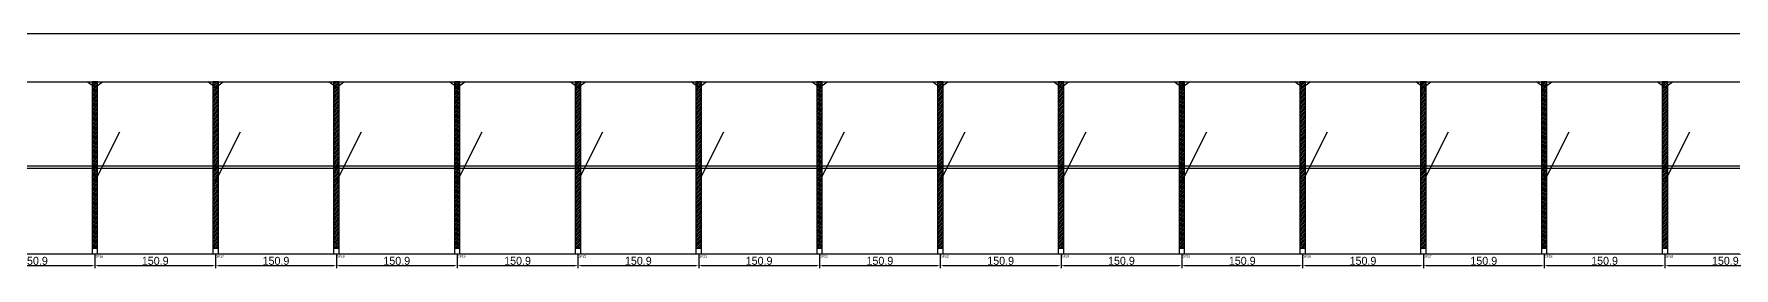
# Model space of a CAD drawing. Header units: metres. Extents: x -30 to 8845, y -25 to 308.
# Drawn here: x 2218 to 4343, y -25 to 268 of the extents above; entities that cross this region are included whole.
import ezdxf

# ---------------------------------------------------------------- set-up
doc = ezdxf.new("R2010")
doc.units = ezdxf.units.M
for name, color, linetype in [('BARRA_ANCORAGEM', 1, 'Continuous'), ('COTA', 241, 'Continuous'), ('GARFOS OK', 3, 'Continuous'), ('NOME DA VIGA', 6, 'Continuous'), ('SARR_7x7', 40, 'Continuous'), ('TIRAS REESCORAMENTO', 252, 'Continuous'), ('VIGAS', 3, 'Continuous')]:
    doc.layers.add(name, color=color, linetype=linetype)
doc.dimstyles.new('EZ DXF', dxfattribs={"dimtxt": 10, "dimasz": 3.5, "dimexe": 3, "dimexo": 1.5, "dimgap": 1, "dimtad": 1, "dimdec": 1, "dimdsep": 46, "dimcen": 2.5, "dimazin": 3, "dimtfac": 1, "dimtmove": 0, "dimatfit": 3})

msp = doc.modelspace()

# ---------------------------------------------------------------- hatches: boundary and pattern name
at = {"layer": 'COTA'}
h = msp.add_hatch(dxfattribs=at)
h.set_pattern_fill('ANSI31', scale=0.5)
h.paths.add_polyline_path([(2290.62, 0), (2297.62, 0), (2297.62, 208), (2290.62, 208)])
h = msp.add_hatch(dxfattribs=at)
h.set_pattern_fill('ANSI31', scale=0.5)
h.paths.add_polyline_path([(2441.56, 0), (2448.56, 0), (2448.56, 208), (2441.56, 208)])
h = msp.add_hatch(dxfattribs=at)
h.set_pattern_fill('ANSI31', scale=0.5)
h.paths.add_polyline_path([(2592.51, 0), (2599.51, 0), (2599.51, 208), (2592.51, 208)])
h = msp.add_hatch(dxfattribs=at)
h.set_pattern_fill('ANSI31', scale=0.5)
h.paths.add_polyline_path([(2743.45, 0), (2750.45, 0), (2750.45, 208), (2743.45, 208)])
h = msp.add_hatch(dxfattribs=at)
h.set_pattern_fill('ANSI31', scale=0.5)
h.paths.add_polyline_path([(2894.39, 0), (2901.39, 0), (2901.39, 208), (2894.39, 208)])
h = msp.add_hatch(dxfattribs=at)
h.set_pattern_fill('ANSI31', scale=0.5)
h.paths.add_polyline_path([(3045.33, 0), (3052.33, 0), (3052.33, 208), (3045.33, 208)])
h = msp.add_hatch(dxfattribs=at)
h.set_pattern_fill('ANSI31', scale=0.5)
h.paths.add_polyline_path([(3196.27, 0), (3203.27, 0), (3203.27, 208), (3196.27, 208)])
h = msp.add_hatch(dxfattribs=at)
h.set_pattern_fill('ANSI31', scale=0.5)
h.paths.add_polyline_path([(3347.21, 0), (3354.21, 0), (3354.21, 208), (3347.21, 208)])
h = msp.add_hatch(dxfattribs=at)
h.set_pattern_fill('ANSI31', scale=0.5)
h.paths.add_polyline_path([(3498.16, 0), (3505.16, 0), (3505.16, 208), (3498.16, 208)])
h = msp.add_hatch(dxfattribs=at)
h.set_pattern_fill('ANSI31', scale=0.5)
h.paths.add_polyline_path([(3649.1, 0), (3656.1, 0), (3656.1, 208), (3649.1, 208)])
h = msp.add_hatch(dxfattribs=at)
h.set_pattern_fill('ANSI31', scale=0.5)
h.paths.add_polyline_path([(3800.04, 0), (3807.04, 0), (3807.04, 208), (3800.04, 208)])
h = msp.add_hatch(dxfattribs=at)
h.set_pattern_fill('ANSI31', scale=0.5)
h.paths.add_polyline_path([(3950.98, 0), (3957.98, 0), (3957.98, 208), (3950.98, 208)])
h = msp.add_hatch(dxfattribs=at)
h.set_pattern_fill('ANSI31', scale=0.5)
h.paths.add_polyline_path([(4101.92, 0), (4108.92, 0), (4108.92, 208), (4101.92, 208)])
h = msp.add_hatch(dxfattribs=at)
h.set_pattern_fill('ANSI31', scale=0.5)
h.paths.add_polyline_path([(4252.86, 0), (4259.86, 0), (4259.86, 208), (4252.86, 208)])

# ---------------------------------------------------------------- linework, layer by layer
at = {"layer": 'BARRA_ANCORAGEM'}
for p, q in [((2294.12, 83.2), (2325.32, 145.6)), ((2445.06, 83.2), (2476.26, 145.6)), ((2596.01, 83.2), (2627.21, 145.6)), ((2746.95, 83.2), (2778.15, 145.6)), ((2897.89, 83.2), (2929.09, 145.6)), ((3048.83, 83.2), (3080.03, 145.6)), ((3199.77, 83.2), (3230.97, 145.6)), ((3350.71, 83.2), (3381.91, 145.6)), ((3501.66, 83.2), (3532.86, 145.6)), ((3652.6, 83.2), (3683.8, 145.6)), ((3803.54, 83.2), (3834.74, 145.6)), ((3954.48, 83.2), (3985.68, 145.6)), ((4105.42, 83.2), (4136.62, 145.6)), ((4256.36, 83.2), (4287.56, 145.6))]:
    msp.add_line(p, q, dxfattribs=at)
at = {"layer": 'GARFOS OK'}
for p, q in [((2294.12, 201), (2284.62, 208)), ((2284.62, 208), (2303.62, 208)), ((2294.12, 201), (2303.62, 208)), ((2445.06, 201), (2435.56, 208)), ((2435.56, 208), (2454.56, 208)), ((2445.06, 201), (2454.56, 208)), ((2596.01, 201), (2586.51, 208)), ((2586.51, 208), (2605.51, 208)), ((2596.01, 201), (2605.51, 208)), ((2746.95, 201), (2737.45, 208)), ((2737.45, 208), (2756.45, 208)), ((2746.95, 201), (2756.45, 208)), ((2897.89, 201), (2888.39, 208)), ((2888.39, 208), (2907.39, 208)), ((2897.89, 201), (2907.39, 208)), ((3048.83, 201), (3039.33, 208)), ((3039.33, 208), (3058.33, 208)), ((3048.83, 201), (3058.33, 208)), ((3199.77, 201), (3190.27, 208)), ((3190.27, 208), (3209.27, 208)), ((3199.77, 201), (3209.27, 208)), ((3350.71, 201), (3341.21, 208)), ((3341.21, 208), (3360.21, 208)), ((3350.71, 201), (3360.21, 208)), ((3501.66, 201), (3492.16, 208)), ((3492.16, 208), (3511.16, 208)), ((3501.66, 201), (3511.16, 208)), ((3652.6, 201), (3643.1, 208)), ((3643.1, 208), (3662.1, 208)), ((3652.6, 201), (3662.1, 208)), ((3803.54, 201), (3794.04, 208)), ((3794.04, 208), (3813.04, 208)), ((3803.54, 201), (3813.04, 208)), ((3954.48, 201), (3944.98, 208)), ((3944.98, 208), (3963.98, 208)), ((3954.48, 201), (3963.98, 208)), ((4105.42, 201), (4095.92, 208)), ((4095.92, 208), (4114.92, 208)), ((4105.42, 201), (4114.92, 208)), ((4256.36, 201), (4246.86, 208)), ((4246.86, 208), (4265.86, 208)), ((4256.36, 201), (4265.86, 208))]:
    msp.add_line(p, q, dxfattribs=at)
at = {"layer": 'GARFOS OK', "linetype": 'CONTINUOUS'}
msp.add_line((-30, -7), (8844.61, -7), dxfattribs=at)
at = {"layer": 'GARFOS OK'}
for points in [[(2290.62, 0), (2297.62, 0), (2297.62, 208), (2290.62, 208), (2290.62, 0)], [(2441.56, 0), (2448.56, 0), (2448.56, 208), (2441.56, 208), (2441.56, 0)], [(2592.51, 0), (2599.51, 0), (2599.51, 208), (2592.51, 208), (2592.51, 0)], [(2743.45, 0), (2750.45, 0), (2750.45, 208), (2743.45, 208), (2743.45, 0)], [(2894.39, 0), (2901.39, 0), (2901.39, 208), (2894.39, 208), (2894.39, 0)], [(3045.33, 0), (3052.33, 0), (3052.33, 208), (3045.33, 208), (3045.33, 0)], [(3196.27, 0), (3203.27, 0), (3203.27, 208), (3196.27, 208), (3196.27, 0)], [(3347.21, 0), (3354.21, 0), (3354.21, 208), (3347.21, 208), (3347.21, 0)], [(3498.16, 0), (3505.16, 0), (3505.16, 208), (3498.16, 208), (3498.16, 0)], [(3649.1, 0), (3656.1, 0), (3656.1, 208), (3649.1, 208), (3649.1, 0)], [(3800.04, 0), (3807.04, 0), (3807.04, 208), (3800.04, 208), (3800.04, 0)], [(3950.98, 0), (3957.98, 0), (3957.98, 208), (3950.98, 208), (3950.98, 0)], [(4101.92, 0), (4108.92, 0), (4108.92, 208), (4101.92, 208), (4101.92, 0)], [(4252.86, 0), (4259.86, 0), (4259.86, 208), (4252.86, 208), (4252.86, 0)]]:
    msp.add_lwpolyline(points, dxfattribs=at)
at = {"layer": 'SARR_7x7'}
for points in [[(2290.62, -7), (2297.62, -7), (2297.62, 0), (2290.62, 0), (2290.62, -7)], [(2441.56, -7), (2448.56, -7), (2448.56, 0), (2441.56, 0), (2441.56, -7)], [(2592.51, -7), (2599.51, -7), (2599.51, 0), (2592.51, 0), (2592.51, -7)], [(2743.45, -7), (2750.45, -7), (2750.45, 0), (2743.45, 0), (2743.45, -7)], [(2894.39, -7), (2901.39, -7), (2901.39, 0), (2894.39, 0), (2894.39, -7)], [(3045.33, -7), (3052.33, -7), (3052.33, 0), (3045.33, 0), (3045.33, -7)], [(3196.27, -7), (3203.27, -7), (3203.27, 0), (3196.27, 0), (3196.27, -7)], [(3347.21, -7), (3354.21, -7), (3354.21, 0), (3347.21, 0), (3347.21, -7)], [(3498.16, -7), (3505.16, -7), (3505.16, 0), (3498.16, 0), (3498.16, -7)], [(3649.1, -7), (3656.1, -7), (3656.1, 0), (3649.1, 0), (3649.1, -7)], [(3800.04, -7), (3807.04, -7), (3807.04, 0), (3800.04, 0), (3800.04, -7)], [(3950.98, -7), (3957.98, -7), (3957.98, 0), (3950.98, 0), (3950.98, -7)], [(4101.92, -7), (4108.92, -7), (4108.92, 0), (4101.92, 0), (4101.92, -7)], [(4252.86, -7), (4259.86, -7), (4259.86, 0), (4252.86, 0), (4252.86, -7)]]:
    msp.add_lwpolyline(points, dxfattribs=at)
at = {"layer": 'TIRAS REESCORAMENTO'}
for points in [[(2143.18, 100), (2294.12, 100), (2294.12, 102.5), (2143.18, 102.5), (2143.18, 100)], [(2294.12, 100), (2445.06, 100), (2445.06, 102.5), (2294.12, 102.5), (2294.12, 100)], [(2445.06, 100), (2596.01, 100), (2596.01, 102.5), (2445.06, 102.5), (2445.06, 100)], [(2596.01, 100), (2746.95, 100), (2746.95, 102.5), (2596.01, 102.5), (2596.01, 100)], [(2746.95, 100), (2897.89, 100), (2897.89, 102.5), (2746.95, 102.5), (2746.95, 100)], [(2897.89, 100), (3048.83, 100), (3048.83, 102.5), (2897.89, 102.5), (2897.89, 100)], [(3048.83, 100), (3199.77, 100), (3199.77, 102.5), (3048.83, 102.5), (3048.83, 100)], [(3199.77, 100), (3350.71, 100), (3350.71, 102.5), (3199.77, 102.5), (3199.77, 100)], [(3350.71, 100), (3501.66, 100), (3501.66, 102.5), (3350.71, 102.5), (3350.71, 100)], [(3501.66, 100), (3652.6, 100), (3652.6, 102.5), (3501.66, 102.5), (3501.66, 100)], [(3652.6, 100), (3803.54, 100), (3803.54, 102.5), (3652.6, 102.5), (3652.6, 100)], [(3803.54, 100), (3954.48, 100), (3954.48, 102.5), (3803.54, 102.5), (3803.54, 100)], [(3954.48, 100), (4105.42, 100), (4105.42, 102.5), (3954.48, 102.5), (3954.48, 100)], [(4105.42, 100), (4256.36, 100), (4256.36, 102.5), (4105.42, 102.5), (4105.42, 100)], [(4256.36, 100), (4407.3, 100), (4407.3, 102.5), (4256.36, 102.5), (4256.36, 100)]]:
    msp.add_lwpolyline(points, dxfattribs=at)
at = {"layer": 'VIGAS'}
msp.add_lwpolyline([(0, 208), (8814.61, 208), (8814.61, 268), (0, 268), (0, 208)], dxfattribs=at)

# ---------------------------------------------------------------- texts
at = {"layer": 'NOME DA VIGA'}
for s, p in [('GF16', (2294.12, -12)), ('GF17', (2445.06, -12)), ('GF18', (2596.01, -12)), ('GF19', (2746.95, -12)), ('GF20', (2897.89, -12)), ('GF21', (3048.83, -12)), ('GF22', (3199.77, -12)), ('GF23', (3350.71, -12)), ('GF24', (3501.66, -12)), ('GF25', (3652.6, -12)), ('GF26', (3803.54, -12)), ('GF27', (3954.48, -12)), ('GF28', (4105.42, -12)), ('GF29', (4256.36, -12))]:
    msp.add_text(s, height=3, dxfattribs=at).set_placement(p)

# ---------------------------------------------------------------- dimensions: what is measured, and where the dimension line sits
at = {"layer": 'COTA'}
for base, p1, p2 in [((2143.18, -22), (2143.18, -7), (2294.12, -7)), ((2294.12, -22), (2294.12, -7), (2445.06, -7)), ((2445.0644, -22), (2445.0644, -7), (2596.006, -7)), ((2596.01, -22), (2596.01, -7), (2746.95, -7)), ((2746.95, -22), (2746.95, -7), (2897.89, -7)), ((2897.89, -22), (2897.89, -7), (3048.83, -7)), ((3048.83, -22), (3048.83, -7), (3199.77, -7)), ((3199.77, -22), (3199.77, -7), (3350.71, -7)), ((3350.7136, -22), (3350.7136, -7), (3501.6551, -7)), ((3501.66, -22), (3501.66, -7), (3652.6, -7)), ((3652.6, -22), (3652.6, -7), (3803.54, -7)), ((3803.54, -22), (3803.54, -7), (3954.48, -7)), ((3954.48, -22), (3954.48, -7), (4105.42, -7)), ((4105.42, -22), (4105.42, -7), (4256.36, -7)), ((4256.36, -22), (4256.36, -7), (4407.3, -7))]:
    msp.add_linear_dim(base=base, p1=p1, p2=p2, dimstyle='EZ DXF', dxfattribs=at).render()

doc.saveas('drawing.dxf')
